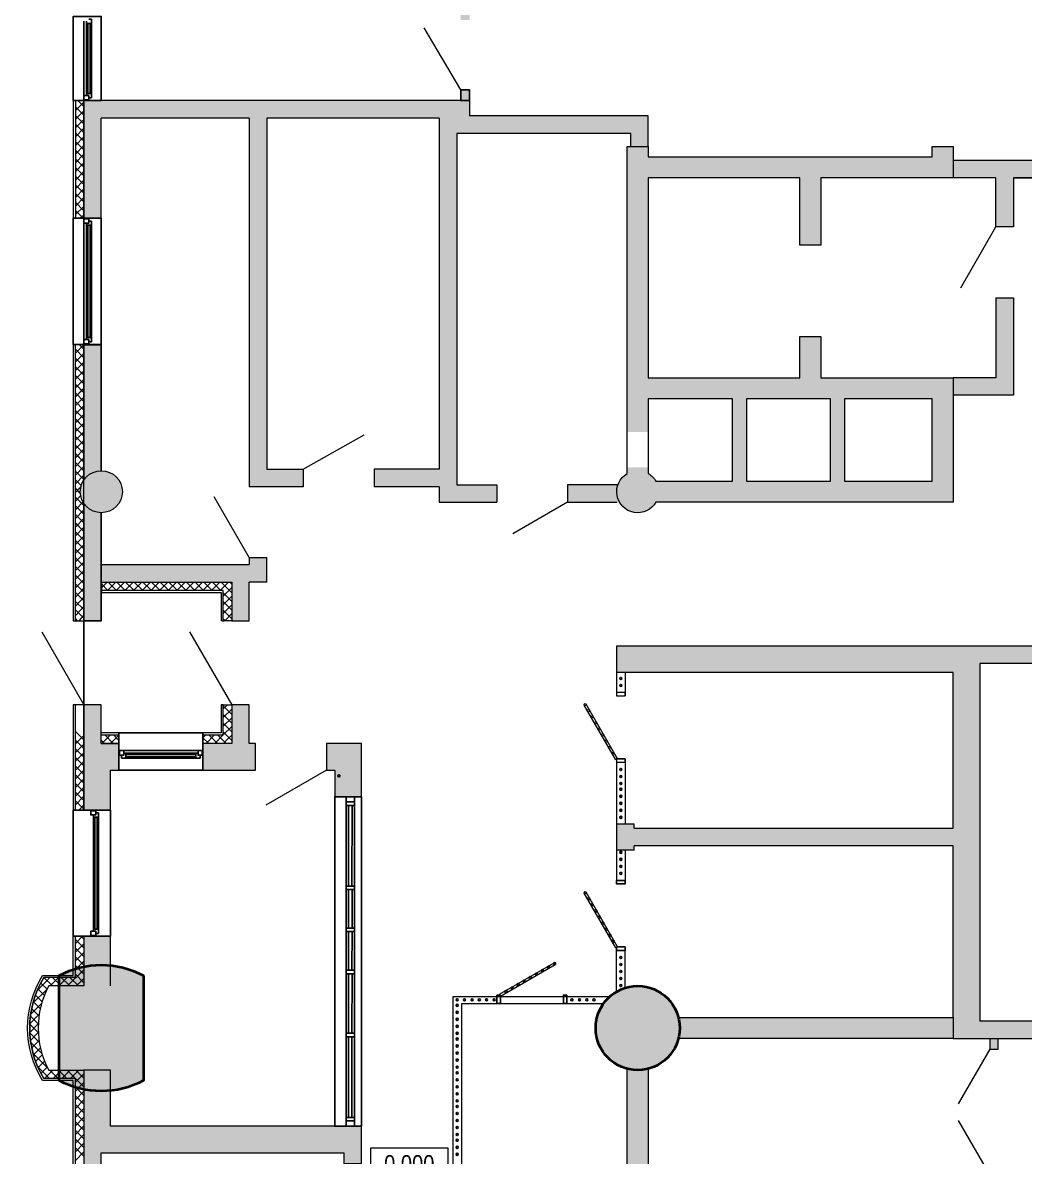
# Model space of a CAD drawing. Header units: millimetres. Extents: x 72919 to 485785, y -53256 to 338519.
# Drawn here: x 153849 to 168133, y 144661 to 160830 of the extents above; entities that cross this region are included whole.
import ezdxf

# ---------------------------------------------------------------- set-up
doc = ezdxf.new("R2010")
doc.units = ezdxf.units.MM
for name, color, linetype, lineweight in [('door', 177, 'Continuous', 9), ('h', 7, 'Continuous', 9), ('wall', 5, 'Continuous', 40)]:
    doc.layers.add(name, color=color, linetype=linetype, lineweight=lineweight)
doc.styles.add('Шрифт надписей', font='ARIALN.TTF')

# ---------------------------------------------------------------- blocks, each defined once
blk = doc.blocks.new('Пилон 1')
at = {"layer": 'wall', "lineweight": 9, "ltscale": 400, "true_color": 0x000000}
h = blk.add_hatch(color=18, dxfattribs=at)
h.dxf.hatch_style = 1
edge = h.paths.add_edge_path()
edge.add_line((600, -750), (600, 750))
edge.add_arc((0, -375), 1275, 61.9275, 118.0725)
edge.add_line((-600, 750), (-600, -750))
edge.add_arc((0, 375), 1275, 241.9275, 298.0725)
at = {"layer": 'wall', "color": 0, "ltscale": 400}
blk.add_lwpolyline([(600, -750), (600, 750, 0.25), (-600, 750), (-600, -750, 0.25), (600, -750)], format="xyb", dxfattribs=at)
blk = doc.blocks.new('Колонна ∅1200')
at = {"lineweight": 9, "ltscale": 400, "true_color": 0x000000}
h = blk.add_hatch(color=18, dxfattribs=at)
h.dxf.hatch_style = 1
edge = h.paths.add_edge_path()
edge.add_arc((0, 0), 600, 0, 360)
at = {"color": 18, "ltscale": 400, "true_color": 0x000000}
blk.add_circle((0, 0), 600, dxfattribs=at)

msp = doc.modelspace()

# ---------------------------------------------------------------- hatches: boundary and pattern name
at = {"ltscale": 500, "true_color": 0x000000}
h = msp.add_hatch(color=18, dxfattribs=at)
h.dxf.hatch_style = 1
h.paths.add_polyline_path([(155392.35886, 163309.37156), (160096.32216, 163309.99944), (160096.32216, 163184.99944), (155392.09736, 163184.37211)])
h.paths.add_polyline_path([(160096.32216, 163309.99944), (160221.3222, 163309.99944), (160221.3222, 160869.99944), (160096.32216, 160869.99944)])
h.paths.add_polyline_path([(160095.69455, 166340.26161), (160221.94977, 166340.26161), (160221.94977, 163609.73728), (160095.69455, 163609.73728)])
h.paths.add_polyline_path([(160096.32216, 159869.99944), (160221.32216, 159869.99944), (160221.32216, 159719.37183), (160096.32216, 159719.37183)])
h = msp.add_hatch(color=18, dxfattribs=at)
h.dxf.hatch_style = 1
h.paths.add_polyline_path([(154720.4338, 159719.99944), (154970.43379, 159719.99944), (160221.32216, 159719.99944), (160221.32216, 159499.99944), (162770.43379, 159499.99944), (162770.43379, 159065.25681), (162520.43379, 159065.25681), (162520.43379, 159249.99944), (160040.43379, 159249.99944), (160040.43379, 154239.99944), (160610.43379, 154239.99944), (160610.43379, 153989.99944), (159790.43379, 153989.99944), (159790.43379, 154209.99944), (158860.63772, 154209.99944), (158860.63772, 154459.99944), (159790.43379, 154459.99944), (159790.43379, 159469.99944), (157330.43379, 159469.99944), (157330.43379, 154459.99944), (157850.43379, 154459.99944), (157850.43379, 154209.99944), (157080.43379, 154209.99944), (157080.43379, 159469.99944), (154970.43379, 159469.99944), (154970.43379, 158035.99944), (154720.4338, 158035.99944)])
h.paths.add_polyline_path([(154762.01082, 162389.99944), (155012.84782, 162389.99944), (155044.48246, 162767.71051), (155074.51136, 163112.38163), (155081.07546, 163186.07251), (155091.87314, 163306.07251), (155160.4786, 164036.27399), (154911.85659, 164062.56844)])
h = msp.add_hatch(color=18, dxfattribs=at)
h.dxf.hatch_style = 1
edge = h.paths.add_edge_path()
edge.add_line((167120.43379, 153989.99944), (162880.24141, 153989.99944))
edge.add_arc((162620.43379, 154139.99944), 300, 120, 330, ccw=False)
edge.add_line((162470.43379, 154399.80706), (162470.43379, 154489.99944))
edge.add_line((162470.43379, 154489.99944), (162770.23739, 154489.99944))
edge.add_line((162770.23739, 154489.99944), (162770.43379, 154399.80706))
edge.add_arc((162620.43379, 154139.99944), 300, 30, 60, ccw=False)
edge.add_line((162880.24141, 154289.99944), (163970.43379, 154289.99944))
edge.add_line((163970.43379, 154289.99944), (163970.43379, 155464.99944))
edge.add_line((163970.43379, 155464.99944), (162770.43379, 155464.99944))
edge.add_line((162770.43379, 155464.99944), (162770.43379, 154989.99944))
edge.add_line((162770.43379, 154989.99944), (162470.43379, 154989.99944))
edge.add_line((162470.43379, 154989.99944), (162470.43379, 159065.29494))
edge.add_line((162470.43379, 159065.29494), (162770.43379, 159065.25681))
edge.add_line((162770.43379, 159065.25681), (162770.43379, 158914.99944))
edge.add_line((162770.43379, 158914.99944), (166820.43379, 158914.99944))
edge.add_line((166820.43379, 158914.99944), (166820.43379, 159064.99944))
edge.add_line((166820.43379, 159064.99944), (167120.43379, 159064.99944))
edge.add_line((167120.43379, 159064.99944), (167120.43379, 158614.99944))
edge.add_line((167120.43379, 158614.99944), (165230.43379, 158614.99944))
edge.add_line((165230.43379, 158614.99944), (165230.43379, 157654.99944))
edge.add_line((165230.43379, 157654.99944), (164930.43379, 157654.99944))
edge.add_line((164930.43379, 157654.99944), (164930.43379, 158614.99944))
edge.add_line((164930.43379, 158614.99944), (162770.43379, 158614.99944))
edge.add_line((162770.43379, 158614.99944), (162770.43379, 155764.99944))
edge.add_line((162770.43379, 155764.99944), (164930.43379, 155764.99944))
edge.add_line((164930.43379, 155764.99944), (164930.43379, 156354.99944))
edge.add_line((164930.43379, 156354.99944), (165230.02399, 156354.99944))
edge.add_line((165230.02399, 156354.99944), (165230.02399, 155764.99944))
edge.add_line((165230.02399, 155764.99944), (167120.43379, 155764.99944))
edge.add_line((167120.43379, 155764.99944), (167120.43379, 153989.99944))
h.paths.add_polyline_path([(164170.43379, 155464.99944), (164170.43379, 154289.99944), (165370.43379, 154289.99944), (165370.43379, 155464.99944)], flags=16)
h.paths.add_polyline_path([(166820.43379, 154989.99944), (166820.43379, 155464.99944), (165570.43379, 155464.99944), (165570.43379, 154289.99944), (166820.43379, 154289.99944), (166820.43379, 154489.99944)], flags=16)
h = msp.add_hatch(color=18, dxfattribs=at)
h.dxf.hatch_style = 1
h.paths.add_polyline_path([(167120.43379, 158866.30536), (169195.43379, 158866.31387), (169195.43379, 158916.60518), (169445.43379, 158916.60434), (169445.43379, 158616.3149), (167978.84003, 158616.3149), (167978.84003, 157916.3067), (167728.95165, 157916.3067), (167728.95165, 158616.32729), (167120.43379, 158616.3149)])
h = msp.add_hatch(color=18, dxfattribs=at)
h.dxf.hatch_style = 1
h.paths.add_polyline_path([(167978.84003, 156906.3067), (167729.23536, 156906.3067), (167729.26911, 155766.42208), (167119.16017, 155766.39816), (167120.43379, 155516.39816), (167978.84003, 155516.39816), (167978.84003, 156846.11432)])
h = msp.add_hatch(color=18, dxfattribs=at)
h.dxf.hatch_style = 1
h.paths.add_polyline_path([(154720.4338, 156234.4606), (154970.43379, 156234.4606), (154970.43379, 155539.99944), (154720.4338, 155539.99944)])
h = msp.add_hatch(color=18, dxfattribs=at)
h.dxf.hatch_style = 1
edge = h.paths.add_edge_path()
edge.add_arc((154970.43379, 154139.99944), 300, 89.999998279, 146.442682039)
edge.add_line((154720.43381, 154305.83072), (154720.4338, 155539.98442))
edge.add_line((154720.4338, 155539.98442), (154970.43379, 155539.98442))
edge.add_line((154970.43379, 155539.98442), (154970.43379, 154439.99944))
edge = h.paths.add_edge_path()
edge.add_arc((154970.43379, 154139.99944), 300, 213.557318899, 270.000002659)
edge.add_line((154970.4338, 153839.99944), (154970.43381, 152300.13869))
edge.add_line((154970.43381, 152300.13869), (154720.43383, 152300.13869))
edge.add_line((154720.43383, 152300.13869), (154720.43381, 153974.16816))
h = msp.add_hatch(color=18, dxfattribs=at)
h.dxf.hatch_style = 1
edge = h.paths.add_edge_path()
edge.add_arc((154970.43379, 154139.99944), 300, 9, 369)
h = msp.add_hatch(color=18, dxfattribs=at)
h.dxf.hatch_style = 1
edge = h.paths.add_edge_path()
edge.add_line((162470.43379, 154239.99944), (161620.82911, 154239.99944))
edge.add_line((161620.82911, 154239.99944), (161620.82911, 153989.99944))
edge.add_line((161620.82911, 153989.99944), (162328.71474, 153989.99944))
edge.add_arc((162620.43379, 153919.99944), 300, 120, 166.506601178, ccw=False)
edge.add_line((162470.43379, 154179.80706), (162470.43379, 154239.99944))
h = msp.add_hatch(color=18, dxfattribs=at)
h.dxf.hatch_style = 1
h.paths.add_polyline_path([(157080.43379, 153101.71567), (157080.43379, 153199.99944), (157330.43379, 153199.99944), (157330.43379, 152851.71567), (157080.43769, 152851.71567), (157080.42988, 152300.13606), (156830.43769, 152300.14133), (156830.4377, 152850.48302), (154970.43379, 152851.71567), (154970.43379, 153101.71567)])
h = msp.add_hatch(color=18, dxfattribs=at)
h.dxf.hatch_style = 1
edge = h.paths.add_edge_path()
edge.add_line((170270.43379, 151939.90672), (162319.09166, 151939.90672))
edge.add_line((162319.09166, 151939.90672), (162319.09166, 151559.90672))
edge.add_line((162319.09166, 151559.90672), (167120.4354, 151559.90538))
edge.add_line((167120.4354, 151559.90538), (167120.4354, 149339.99945))
edge.add_line((167120.4354, 149339.99945), (162570.43381, 149339.99945))
edge.add_line((162570.43381, 149339.99945), (162570.43381, 149404.99945))
edge.add_line((162570.43381, 149404.99945), (162320.43381, 149404.99929))
edge.add_line((162320.43381, 149404.99929), (162320.43381, 149024.99962))
edge.add_line((162320.43381, 149024.99962), (162570.43381, 149024.99936))
edge.add_line((162570.43381, 149024.99936), (162570.43381, 149089.99945))
edge.add_line((162570.43381, 149089.99945), (167120.4354, 149089.99945))
edge.add_line((167120.4354, 149089.99945), (167120.4354, 146340.00032))
edge.add_line((167120.4354, 146340.00032), (167640.11705, 146340.00032))
edge.add_line((167640.11705, 146340.00032), (167640.11696, 146189.99944))
edge.add_line((167640.11696, 146189.99944), (167760.11696, 146189.99944))
edge.add_line((167760.11696, 146189.99944), (167760.11696, 146340.00032))
edge.add_line((167760.11696, 146340.00032), (170009.15207, 146340.00032))
edge.add_arc((170283.18875, 146490.77169), 312.77485, 161.600458048, 208.819012108, ccw=False)
edge.add_line((169986.40341, 146589.4964), (167500.4354, 146589.49657))
edge.add_line((167500.4354, 146589.49657), (167500.4354, 151689.90672))
edge.add_line((167500.4354, 151689.90672), (170020.43379, 151689.90672))
edge.add_line((170020.43379, 151689.90672), (170020.43379, 151269.80373))
edge.add_line((170020.43379, 151269.80373), (170270.43379, 151269.80373))
edge.add_line((170270.43379, 151269.80373), (170270.43379, 151939.90672))
h = msp.add_hatch(color=18, dxfattribs=at)
h.dxf.hatch_style = 1
h.paths.add_polyline_path([(154720.43414, 151100.13869), (154970.43351, 151100.13869), (154970.43379, 150549.99944), (155220.43379, 150549.99944), (155220.43379, 150169.99944), (155100.43379, 150169.99944), (155100.4338, 149599.99944), (154720.43442, 149599.99944)])
h = msp.add_hatch(color=18, dxfattribs=at)
h.dxf.hatch_style = 1
h.paths.add_polyline_path([(156420.43379, 150169.99944), (156420.43379, 150549.99944), (156830.43379, 150549.99944), (156830.43377, 151100.13869), (157080.43379, 151100.13869), (157080.43379, 150549.99944), (157170.43379, 150549.99944), (157170.43379, 150169.99944)])
h.paths.add_polyline_path([(158680.43379, 149789.99944), (158300.43379, 149789.99944), (158300.43379, 150169.99944), (158180.43379, 150169.99944), (158180.43379, 150549.99944), (158680.43379, 150549.99944)])
h = msp.add_hatch(color=18, dxfattribs=at)
h.dxf.hatch_style = 1
h.paths.add_polyline_path([(154720.4338, 147799.99944), (155100.43379, 147799.99944), (155100.43379, 147089.99944), (154720.4338, 147089.99944)])
h = msp.add_hatch(color=18, dxfattribs=at)
h.dxf.hatch_style = 1
edge = h.paths.add_edge_path()
edge.add_line((166820.4354, 144300.00032), (167120.4354, 144300.00032))
edge.add_line((167120.4354, 144300.00032), (167120.4354, 138690.00035))
edge.add_line((167120.4354, 138690.00035), (163201.38287, 138690.00035))
edge.add_arc((162620.43537, 138840.00035), 600, 104.477521103, 345.522487814, ccw=False)
edge.add_line((162470.43528, 139420.94783), (162470.43392, 145909.05189))
edge.add_arc((162620.43376, 146489.99943), 600, 14.477524207, 255.522502939, ccw=False)
edge.add_line((163201.38124, 146639.99956), (167120.4354, 146639.99949))
edge.add_line((167120.4354, 146639.99949), (167120.4354, 146340.00032))
edge.add_line((167120.4354, 146340.00032), (166820.4354, 146340.00032))
edge.add_line((166820.4354, 146340.00032), (166820.43537, 146340.00032))
edge.add_line((166820.43537, 146340.00032), (163201.3813, 146339.99956))
edge.add_arc((162620.43376, 146489.99943), 600, 284.477527311, 345.522499835, ccw=False)
edge.add_line((162770.43392, 145909.05197), (162770.43528, 139420.94798))
edge.add_arc((162620.43507, 138840.00018), 600.00034, 14.477519951, 75.522474977, ccw=False)
edge.add_line((163201.38287, 138990.00035), (166820.4354, 138990.00035))
edge.add_line((166820.4354, 138990.00035), (166820.4354, 144300.00032))
h = msp.add_hatch(color=18, dxfattribs=at)
h.dxf.hatch_style = 1
h.paths.add_polyline_path([(154970.43379, 144209.99944), (154970.43379, 144709.99944), (158430.43379, 144709.99944), (158430.43379, 144559.99944), (158680.43379, 144559.99944), (158680.43379, 145089.99944), (155100.43379, 145089.99944), (155100.43379, 145889.99944), (154720.4338, 145889.99944), (154720.4338, 144209.99945)])

# ---------------------------------------------------------------- linework, layer by layer
at = {"color": 18, "ltscale": 500, "true_color": 0x000000}
for p, q in [((154720.43379, 159729.99944), (154720.43379, 160849.99944)), ((154760.43379, 159819.99944), (154760.43379, 160819.99944)), ((154780.43379, 159819.99944), (154780.43379, 160819.99944)), ((154810.43379, 159819.99944), (154810.43379, 160819.99944)), ((154830.43379, 160819.99944), (154830.43379, 159819.99944)), ((154830.43379, 157999.99944), (154830.43379, 156339.99944)), ((154720.43379, 156309.99944), (154720.43379, 157969.99944)), ((154760.43379, 156339.99944), (154760.43379, 157939.99944)), ((154780.43379, 156339.99944), (154780.43379, 157939.99944)), ((154810.43379, 156339.99944), (154810.43379, 157939.99944)), ((154720.4338, 156234.4606), (154970.43379, 156234.4606)), ((154720.4338, 155539.99944), (154720.4338, 156234.4606)), ((154970.43379, 156234.4606), (154970.43379, 155539.99944)), ((154720.43381, 154305.83072), (154720.4338, 155539.98442)), ((154970.43379, 155539.98442), (154970.43379, 154439.99944)), ((155230.43379, 150449.99944), (156410.43379, 150449.99944)), ((155320.43379, 150409.99944), (156320.43379, 150409.99944)), ((155320.43379, 150389.99944), (156320.43379, 150389.99944)), ((155320.43379, 150359.99944), (156320.43379, 150359.99944)), ((162319.09166, 150329.77765), (162439.09166, 150329.77765)), ((158495.43379, 148515.00235), (158495.56725, 149665.00235)), ((158545.43379, 148514.99654), (158545.56725, 149664.99654)), ((154860.43379, 147869.99944), (154860.43379, 149499.99944)), ((154880.43379, 147899.99944), (154880.43379, 149499.99944)), ((154910.43379, 147899.99944), (154910.43379, 149499.99944)), ((158495.50342, 147914.99944), (158495.56725, 148465.00525)), ((158545.50342, 147914.99944), (158545.56725, 148464.99944)), ((162319.09166, 148595.89079), (162439.09166, 148595.89079)), ((158495.43379, 147315.00525), (158495.49762, 147864.99944)), ((158545.43379, 147314.99944), (158545.49762, 147864.99944)), ((158495.43379, 146415.00525), (158495.56725, 147265.00525)), ((158545.43379, 146414.99944), (158545.56725, 147264.99944)), ((161610.93707, 146959.99944), (161610.93707, 146839.99944)), ((158495.32933, 145215.00525), (158495.4628, 146365.00525)), ((158545.32933, 145214.99944), (158545.4628, 146364.99944))]:
    msp.add_line(p, q, dxfattribs=at)
for points in [[(154970.43379, 159719.99944), (154570.43379, 159719.99944), (154570.43379, 160919.99944), (154970.43379, 160919.99944)], [(160096.32216, 159869.99944), (160221.32216, 159869.99944), (160221.32216, 159719.37183), (160096.32216, 159719.37183)], [(154970.43379, 156239.99944), (154570.43379, 156239.99944), (154570.43379, 158039.99944), (154970.43379, 158039.99944)], [(154720.43379, 158029.99944), (154720.43379, 157969.99944), (154790.43379, 157969.99944), (154790.43379, 158029.99944)], [(154720.43379, 156249.99944), (154720.43379, 156309.99944), (154790.43379, 156309.99944), (154790.43379, 156249.99944)], [(155220.43379, 150169.99944), (155220.43379, 150699.99944), (156420.43379, 150699.99944), (156420.43379, 150169.99944)], [(158680.43379, 149789.99944), (158680.43379, 145089.99944), (158300.43379, 145089.99944), (158300.43379, 149789.99944)], [(155100.43379, 147799.99944), (154570.43379, 147799.99944), (154570.43379, 149599.99944), (155100.43379, 149599.99944)], [(154820.43379, 149589.99944), (154820.43379, 149529.99944), (154890.43379, 149529.99944), (154890.43379, 149589.99944)], [(158580.43379, 148514.99944), (158580.43379, 148464.99944), (158460.43379, 148464.99944), (158460.43379, 148514.99944)], [(154820.43379, 147809.99944), (154820.43379, 147869.99944), (154890.43379, 147869.99944), (154890.43379, 147809.99944)], [(158580.43379, 147914.99944), (158580.43379, 147864.99944), (158460.43379, 147864.99944), (158460.43379, 147914.99944)], [(162319.09166, 147596.3084), (162439.09166, 147596.3084), (162439.09166, 147646.3084), (162319.09166, 147646.3084)], [(158580.43379, 147314.99944), (158580.43379, 147264.99944), (158460.43379, 147264.99944), (158460.43379, 147314.99944)], [(160611.35469, 146959.99944), (160611.35469, 146839.99944), (160661.35469, 146839.99944), (160661.35469, 146959.99944)], [(158580.43379, 146414.99944), (158580.43379, 146364.99944), (158460.43379, 146364.99944), (158460.43379, 146414.99944)]]:
    msp.add_lwpolyline(points, close=True, dxfattribs=at)
for points in [[(154760.43379, 160849.99944), (154760.43379, 160819.99944), (154830.43379, 160819.99944), (154830.43379, 160879.99944), (154790.43379, 160879.99944)], [(154720.43379, 159789.99944), (154790.43379, 159789.99944), (154790.43379, 159729.99944), (154720.43379, 159729.99944)], [(154760.43379, 159789.99944), (154760.43379, 159819.99944), (154830.43379, 159819.99944), (154830.43379, 159759.99944), (154790.43379, 159759.99944)], [(154830.43379, 157999.99944), (154790.43379, 157999.99944)], [(154760.43379, 157969.99944), (154760.43379, 157939.99944), (154830.43379, 157939.99944)], [(154760.43379, 156309.99944), (154760.43379, 156339.99944), (154830.43379, 156339.99944), (154830.43379, 156279.99944), (154790.43379, 156279.99944)], [(154970.4338, 153839.99944), (154970.43381, 152300.13869), (154720.43383, 152300.13869), (154720.43381, 153974.16816)], [(154720.43442, 151100.13869), (154720.43474, 152309.8602)], [(155290.43379, 150449.99944), (155290.43379, 150379.99944), (155230.43379, 150379.99944), (155230.43379, 150449.99944)], [(156380.43379, 150339.99944), (155260.43379, 150339.99944), (155260.43379, 150379.99944)], [(155290.43379, 150409.99944), (155320.43379, 150409.99944), (155320.43379, 150339.99944)], [(156350.43379, 150409.99944), (156320.43379, 150409.99944), (156320.43379, 150339.99944)], [(156350.43379, 150449.99944), (156350.43379, 150379.99944), (156410.43379, 150379.99944), (156410.43379, 150449.99944)], [(156380.43379, 150339.99944), (156380.43379, 150379.99944)], [(158460.43379, 149789.99944), (158580.43379, 149789.99944)], [(158580.43379, 149789.99944), (158580.43379, 149664.99944), (158460.43379, 149664.99944), (158460.43379, 149789.99944)], [(158580.43379, 149714.99944), (158460.43379, 149714.99944)], [(158460.56725, 145214.99944), (158460.70072, 149664.99944), (158580.43379, 149664.99944), (158580.30032, 145214.99944)], [(154860.43379, 149529.99944), (154860.43379, 149499.99944), (154930.43379, 149499.99944)], [(154930.43379, 149559.99944), (154930.43379, 147839.99944), (154890.43379, 147839.99944)], [(154930.43379, 149559.99944), (154890.43379, 149559.99944)], [(162319.09166, 148595.89079), (162319.09166, 148545.89079), (162439.09166, 148545.89079), (162439.09166, 148595.89079)], [(154860.43379, 147899.99944), (154930.43379, 147899.99944)], [(161610.93707, 146959.99944), (161560.93707, 146959.99944), (161560.93707, 146839.99944), (161610.93707, 146839.99944)], [(158460.43379, 145214.99944), (158580.43379, 145214.99944)], [(158580.43379, 145214.99944), (158580.43379, 145089.99944), (158460.43379, 145089.99944), (158460.43379, 145214.99944)], [(158580.43379, 145164.99944), (158460.43379, 145164.99944)]]:
    msp.add_lwpolyline(points, dxfattribs=at)
for centre in [(162379.09166, 151476.77765), (162379.09166, 151376.77765), (158359.09166, 150086.87037), (162379.09166, 150177.19526), (162379.09166, 150077.19526), (162379.09166, 149977.19526), (162379.09166, 149895.89079), (162379.09166, 149795.89079), (162379.09166, 149695.89079), (162379.09166, 149595.89079), (162379.09166, 149495.89079), (162379.09166, 148995.89079), (162379.09166, 148895.89079), (162379.09166, 148795.89079), (162379.09166, 148695.89079), (161870.59241, 148419.71278), (161920.59241, 148333.11024), (161970.59241, 148246.5077), (162020.59241, 148159.90516), (162070.59241, 148073.30262), (162120.59241, 147986.70008), (162170.59241, 147900.09754), (162220.59241, 147813.495), (162270.59241, 147726.89246), (162379.09166, 147496.3084), (161261.55398, 147308.49869), (161348.15652, 147358.49869), (161434.75906, 147408.49869), (162379.09166, 147396.3084), (162379.09166, 147296.3084), (161001.74636, 147158.49869), (161088.3489, 147208.49869), (161174.95144, 147258.49869), (162379.09166, 147196.3084), (160741.93874, 147008.49869), (160828.54128, 147058.49869), (160915.14382, 147108.49869), (162379.09166, 147096.3084), (160046.1345, 146893.63086), (160046.1345, 146814.75276), (160149.34753, 146893.63086), (160257.99282, 146893.63086), (160361.20585, 146893.63086), (160464.41888, 146893.63086), (160573.06417, 146893.63086), (161681.87743, 146893.63086), (161790.52272, 146893.63086), (161893.73575, 146893.63086), (161996.94878, 146893.63086), (160046.1345, 146714.75276), (160046.1345, 146614.75276), (160046.1345, 146514.75276), (160046.1345, 146414.75276), (160046.1345, 146333.44829), (160046.1345, 146233.44829), (160046.1345, 146133.44829), (160046.1345, 146033.44829), (160046.1345, 145933.44829), (160046.1345, 145852.14381), (160046.1345, 145752.14381), (160046.1345, 145652.14381), (160046.1345, 145552.14381), (160046.1345, 145452.14381), (160046.1345, 145370.83934), (160046.1345, 145270.83934), (160046.1345, 145170.83934), (160046.1345, 145070.83934), (160046.1345, 144970.83934), (160046.1345, 144889.53487), (160046.1345, 144789.53487), (160046.1345, 144689.53487)]:
    msp.add_circle(centre, 15, dxfattribs=at)
at = {"layer": 'door', "ltscale": 100}
for p, q in [((160096.32216, 159869.99944), (159575.17301, 160757.70461)), ((157850.43379, 154459.99944), (158720.44385, 154953.0334)), ((157080.43379, 153199.99944), (156578.13221, 154064.69195)), ((161620.43379, 153989.99944), (160841.01092, 153539.99944)), ((162319.09166, 151279.77765), (162319.09166, 151229.77765)), ((162319.09166, 151229.77765), (162439.09166, 151229.77765)), ((162439.09166, 151229.77765), (162439.09166, 151279.77765)), ((162439.09166, 150330.19526), (162319.09166, 150330.19526)), ((162319.09166, 150330.19526), (162319.09166, 150280.19526)), ((162319.09166, 150280.19526), (162439.09166, 150280.19526)), ((162439.09166, 150280.19526), (162439.09166, 150330.19526)), ((159990.12431, 142439.99944), (159990.12431, 146939.99944)), ((159990.12431, 146939.99944), (162223.57108, 146939.99944)), ((160110.12431, 142439.99944), (160110.12431, 146839.99944)), ((160110.12431, 146839.99944), (162133.09405, 146839.99944))]:
    msp.add_line(p, q, dxfattribs=at)
at = {"layer": 'door', "linetype": 'ByBlock'}
msp.add_line((167228.84003, 157050.28129), (167728.84003, 157916.3067), dxfattribs=at)
at = {"layer": 'door', "linetype": 'ByBlock', "ltscale": 100}
for p, q in [((154120.43382, 152139.36918), (154720.43382, 151100.13869)), ((156230.43379, 152139.36918), (156830.43379, 151100.13869)), ((162319.09166, 151689.90672), (162319.09166, 151229.77765)), ((162439.09166, 151559.90672), (162439.09166, 151229.77765)), ((162319.09166, 151279.77765), (162439.09166, 151279.77765)), ((162364.09166, 151229.77765), (162364.09166, 151228.56474)), ((162394.09166, 151229.77765), (162394.09166, 151228.56474)), ((162307.43484, 150316.97412), (161857.43484, 151096.39698)), ((162333.75215, 150331.37548), (161883.75215, 151110.79835)), ((162319.09166, 150356.76819), (162319.09166, 148545.89079)), ((162439.09166, 150330.19526), (162439.09166, 149404.99945)), ((158180.43379, 150169.99944), (157314.40838, 149669.99944)), ((162439.09166, 149024.99945), (162439.09166, 148545.89079)), ((162307.43484, 147633.08726), (161857.43484, 148412.51012)), ((162333.75215, 147647.48862), (161883.75215, 148426.91149)), ((162319.09166, 147009.45911), (162319.09166, 147646.3084)), ((162439.09166, 147061.93915), (162439.09166, 147646.3084)), ((160648.13354, 146971.65626), (161427.5564, 147421.65626)), ((160662.5349, 146945.33896), (161441.95777, 147395.33896)), ((167640.11696, 146189.99944), (167190.11696, 145410.57658)), ((167190.11696, 145169.42231), (167640.11696, 144389.99944))]:
    msp.add_line(p, q, dxfattribs=at)
at = {"layer": 'door', "ltscale": 100}
for centre in [(161870.59241, 151103.59964), (161920.59241, 151016.9971), (161970.59241, 150930.39456), (162020.59241, 150843.79202), (162070.59241, 150757.18948), (162120.59241, 150670.58694), (162170.59241, 150583.9844), (162220.59241, 150497.38186), (162270.59241, 150410.77932)]:
    msp.add_circle(centre, 15, dxfattribs=at)
at = {"layer": 'h'}
msp.add_lwpolyline([(158812.01694, 144779.84063), (159912.01694, 144779.84063), (159912.01694, 144279.84063), (158812.01694, 144279.84063)], close=True, dxfattribs=at)
at = {"layer": 'wall', "color": 18, "lineweight": 18, "ltscale": 0.007407, "true_color": 0x000000}
for p, q in [((160096.31822, 159869.99944), (160221.32216, 159869.99944)), ((160096.32216, 159869.99944), (160096.32216, 159719.99944)), ((160221.32216, 159869.99944), (160221.32216, 159719.99944)), ((160221.32216, 159719.99944), (154720.4338, 159719.99944)), ((154720.4338, 159719.99944), (154720.4338, 158039.99944)), ((160221.32216, 159719.99944), (160221.32216, 159499.99944)), ((154970.43379, 158039.99944), (154970.43379, 159469.99944)), ((157080.43379, 159469.99944), (154970.43379, 159469.99944)), ((157080.43379, 159469.99944), (157080.43379, 154209.99944)), ((157330.43379, 159469.99944), (157330.43379, 154459.99944)), ((159790.43379, 159469.99944), (157330.43379, 159469.99944)), ((159790.43379, 159469.99944), (159790.43379, 154459.99944)), ((162770.43379, 159499.99944), (160221.32216, 159499.99944)), ((160040.43379, 159249.99944), (160040.43379, 154239.99944)), ((162520.43379, 159249.99944), (160040.43379, 159249.99944)), ((167978.84003, 158616.29699), (169445.43379, 158616.3149)), ((154720.4338, 158039.99944), (154970.43379, 158039.99944)), ((167978.84003, 157916.3067), (167728.84003, 157916.3067)), ((154970.43379, 156239.99944), (154720.4338, 156239.99944)), ((154720.4338, 156239.99944), (154720.4338, 155539.99944)), ((154970.43379, 155539.99944), (154970.43379, 156239.99944)), ((154720.4338, 155539.99944), (154720.4338, 154305.8307)), ((154970.43379, 154439.99944), (154970.43379, 155539.99944)), ((166820.43379, 154289.99944), (166820.43379, 155464.99944)), ((157330.43379, 154459.99944), (157850.43379, 154459.99944)), ((157850.43379, 154459.99944), (157850.43379, 154209.99944)), ((159790.43379, 154459.99944), (158860.43379, 154459.99944)), ((158860.43379, 154459.99944), (158860.43379, 154209.99944)), ((157850.43379, 154209.99944), (157080.43379, 154209.99944)), ((159790.43379, 154209.99944), (158860.43379, 154209.99944)), ((159790.43379, 154209.99944), (159790.43379, 153989.99944)), ((160040.43379, 154239.99944), (160610.43379, 154239.99944)), ((160610.43379, 154239.99944), (160610.43379, 153989.99944)), ((161620.43379, 154239.99944), (161620.43379, 153989.99944)), ((162337.59107, 154239.99944), (161620.43379, 154239.99944)), ((159790.43379, 153989.99944), (160610.43379, 153989.99944)), ((161620.43379, 153989.99944), (162328.71474, 153989.99944)), ((157080.43379, 153199.99944), (157080.43379, 153101.71567)), ((157080.43379, 153199.99944), (157330.43379, 153199.99944)), ((157330.43379, 152851.71567), (157330.43379, 153199.99944)), ((156830.43768, 152823.1285), (156801.85051, 152851.71567)), ((157330.43379, 152851.71567), (157080.43769, 152851.71567)), ((154600.43382, 152635.91588), (154720.43382, 152765.63739)), ((154600.43382, 152373.55177), (154720.43382, 152503.27328)), ((154604.00822, 152508.5978), (154720.43382, 152634.45533)), ((154653.87351, 152300.13869), (154720.43382, 152372.09122)), ((154720.43382, 152300.13869), (154970.43382, 152300.13869)), ((170020.43379, 151689.90672), (167500.4354, 151689.90672)), ((167500.4354, 151689.90672), (167500.4354, 146589.49657)), ((154970.43382, 151100.13869), (154720.43382, 151100.13869)), ((156502.33945, 150549.99944), (156420.43379, 150631.90511)), ((162320.43381, 149024.99945), (162320.43381, 149404.99945)), ((162320.43381, 149404.99945), (162570.43381, 149404.99945)), ((162570.43381, 149339.99945), (162570.43381, 149404.99945)), ((162570.43381, 149024.99945), (162570.43381, 149089.99945)), ((162570.43381, 149024.99945), (162320.43381, 149024.99945)), ((169986.40341, 146589.4964), (167500.4354, 146589.49657)), ((167119.26417, 146340.00032), (170009.15207, 146340.00032))]:
    msp.add_line(p, q, dxfattribs=at)
at = {"layer": 'wall', "color": 18, "lineweight": 18, "ltscale": 0.007407, "true_color": 0x000000, "extrusion": (0, 1, 0)}
msp.add_line((154720.4338, 156239.99944), (154570.4338, 156239.99944), dxfattribs=at)
at = {"layer": 'wall', "color": 18, "lineweight": 18, "ltscale": 0.007407, "true_color": 0x000000, "extrusion": (1, 0, 0)}
msp.add_line((154971.32216, 152851.71567), (154971.32216, 152701.71567), dxfattribs=at)
at = {"layer": 'wall', "color": 18, "lineweight": 18, "ltscale": 0.007407, "true_color": 0x000000, "extrusion": (-0.707107, -0.707107, 0)}
for p, q in [((154720.43382, 152582.00232), (154600.43382, 152702.00232)), ((156830.43769, 152575.64112), (156710.43769, 152695.64112)), ((154720.43382, 152458.25863), (154604.00822, 152574.68423)), ((156830.43769, 152451.89743), (156710.43769, 152571.89743)), ((154720.43382, 152334.51494), (154600.43382, 152454.51494)), ((154631.06638, 152300.13869), (154600.43382, 152330.77125)), ((156830.43769, 152328.15374), (156710.43769, 152448.15374)), ((156734.70906, 152300.13869), (156710.43769, 152324.41006)), ((154720.43379, 145652.3559), (154482.79024, 145889.99944))]:
    msp.add_line(p, q, dxfattribs=at)
at = {"layer": 'wall', "color": 18, "lineweight": 18, "ltscale": 0.007407, "true_color": 0x000000, "extrusion": (0.707107, -0.707107, 0)}
for p, q in [((156710.43769, 152528.2549), (156830.4377, 152648.25491)), ((156710.43769, 152404.51122), (156830.4377, 152524.51123)), ((156729.80886, 152300.13869), (156830.4377, 152400.76754)), ((154970.43379, 150664.78706), (154975.64617, 150669.99944)), ((156420.43379, 150628.74993), (156461.6833, 150669.99944))]:
    msp.add_line(p, q, dxfattribs=at)
at = {"layer": 'wall', "color": 18, "lineweight": 18, "ltscale": 0.007407, "true_color": 0x000000, "extrusion": (-0.707107, 0.707107, 0)}
msp.add_line((156710.43379, 151042.49362), (156768.07886, 151100.13869), dxfattribs=at)
at = {"layer": 'wall', "color": 18, "lineweight": 18, "ltscale": 0.007407, "true_color": 0x000000, "extrusion": (2.44929e-16, 1, 0)}
for p, q in [((155220.43379, 150699.99944), (154970.43379, 150699.99944)), ((154970.43379, 150669.99944), (155220.43379, 150669.99944)), ((156420.43379, 150669.99944), (156710.43379, 150669.99944))]:
    msp.add_line(p, q, dxfattribs=at)
at = {"layer": 'wall', "color": 18, "lineweight": 18, "ltscale": 0.007407, "true_color": 0x000000, "extrusion": (0.707107, 0.707107, 0)}
for p, q in [((155016.30483, 150549.99944), (154970.43379, 150595.87049)), ((154231.55918, 145769.99944), (154064.85039, 145936.70823))]:
    msp.add_line(p, q, dxfattribs=at)
at = {"layer": 'wall', "color": 18, "lineweight": 18, "ltscale": 0.007407, "true_color": 0x000000, "extrusion": (1, 6.22928e-05, 0)}
for points, elevation in [([(159710.36117, 0), (158030.36116, 0)], 154580.27801), ([(159710.36117, 0), (158030.36116, 0)], 154610.27801), ([(158030.36116, 0), (159710.36117, 0)], 154730.27801)]:
    msp.add_lwpolyline(points, dxfattribs=dict(at, elevation=elevation))
at = {"layer": 'wall', "color": 18, "lineweight": 18, "ltscale": 0.007407, "true_color": 0x000000}
for points in [[(154600.33855, 159719.99197), (154570.33855, 159719.9901)], [(154720.34187, 159511.74072), (154600.3344, 159631.7482)], [(154600.34563, 159575.19565), (154720.33815, 159695.18818)], [(154720.34187, 159635.48441), (154635.82684, 159719.99944)], [(154600.34563, 159451.45197), (154720.33815, 159571.44449)], [(162770.43379, 159065.25681), (162770.43379, 159499.99944)], [(162520.43379, 159065.25681), (162520.43379, 159249.99944)], [(169195.43379, 158916.60434), (169195.43379, 158866.31387), (167120.43379, 158866.30536)], [(167728.84003, 157916.3067), (167728.84003, 158616.3149), (167120.43379, 158616.3149)], [(169445.43379, 158616.3149), (167978.84003, 158616.3149), (167978.84003, 157916.3067)], [(154570.4338, 158039.9901), (154600.4338, 158039.99197)], [(167728.84003, 156906.3067), (167978.84003, 156906.3067), (167978.84003, 155516.39816), (167119.16017, 155516.39816)], [(167728.84003, 156906.3067), (167728.84003, 155766.39816), (167119.16017, 155766.39816)], [(154720.4338, 155927.08188), (154600.4338, 156047.08188)], [(154720.4338, 155803.33819), (154600.4338, 155923.33819)], [(154720.4338, 155679.59451), (154600.4338, 155799.59451)], [(154600.4338, 155619.48585), (154720.4338, 155739.48585)], [(154720.43379, 155551.85082), (154600.43379, 155675.85083)], [(154644.69108, 155539.99944), (154720.4338, 155615.74216)], [(154720.4338, 155304.36345), (154600.4338, 155424.36345)], [(166820.43379, 155464.99944), (165570.43379, 155464.99944), (165570.43379, 154289.99944), (166820.43379, 154289.99944)], [(154600.4338, 155244.25481), (154720.4338, 155364.25481)], [(154720.4338, 155180.61976), (154600.4338, 155300.61976)], [(154600.4338, 155120.51112), (154720.4338, 155240.51112)], [(154720.4338, 155056.87607), (154600.4338, 155180.87607)], [(154720.4338, 155056.87607), (154600.4338, 155176.87607)], [(154720.43381, 154809.38869), (154600.4338, 154929.38869)], [(154600.43381, 154749.28005), (154720.43381, 154869.28005)], [(154720.43381, 154685.645), (154600.43381, 154805.645)], [(154600.43381, 154625.53637), (154720.43381, 154745.53637)], [(154720.43379, 154561.90133), (154600.43379, 154685.90133)], [(154720.43381, 154561.90131), (154600.43381, 154681.90132)], [(154720.4338, 154314.41395), (154600.4338, 154434.41396)], [(154600.4338, 154254.30531), (154720.4338, 154374.30531)], [(154683.50743, 154227.59663), (154600.4338, 154310.67027)], [(154600.4338, 154130.56163), (154678.35498, 154208.48281)], [(154671.26083, 154117.73865), (154600.4338, 154190.92658)], [(154671.39833, 154115.96205), (154600.4338, 154186.92658)], [(154720.43381, 153819.4392), (154600.4338, 153939.4392)], [(154720.4338, 153974.16818), (154720.4338, 152300.13869)], [(154600.43381, 153759.33056), (154720.43381, 153879.33056)], [(154720.43381, 153695.69551), (154600.43381, 153815.69551)], [(154970.43379, 152300.13869), (154970.43379, 153839.99944)], [(154720.4338, 153571.95183), (154600.4338, 153695.95183)], [(154600.43381, 153635.58687), (154720.43381, 153755.58687)], [(154720.43381, 153571.95182), (154600.43381, 153691.95182)], [(154720.43381, 153324.46445), (154600.4338, 153444.46445)], [(154600.43381, 153264.35581), (154720.43381, 153384.35581)], [(154720.43381, 153200.72076), (154600.43381, 153320.72076)], [(154600.43381, 153140.61213), (154720.43381, 153260.61212)], [(154720.43381, 153076.97707), (154600.43381, 153196.97707)], [(154720.43381, 152953.23338), (154600.43381, 153073.23339)], [(154600.43381, 152893.12476), (154720.43381, 153013.12476)], [(154971.32216, 153101.71567), (157080.43379, 153101.71567)], [(154720.43381, 152829.4897), (154600.43381, 152949.4897)], [(154600.43382, 152769.38107), (154720.43381, 152889.38107)], [(154971.32216, 152851.71567), (156830.43768, 152851.71567), (156830.43771, 152300.13869), (157080.43771, 152300.13869), (157080.43769, 152851.71567)], [(155057.74316, 152731.71567), (155177.74316, 152851.71567)], [(155189.4389, 152731.71567), (155069.4389, 152851.71567)], [(155181.48685, 152731.71567), (155301.48685, 152851.71567)], [(155313.18258, 152731.71567), (155193.18258, 152851.71567)], [(155305.23054, 152731.71567), (155425.23054, 152851.71567)], [(155436.92627, 152731.71567), (155316.92627, 152851.71567)], [(155428.97422, 152731.71567), (155548.97422, 152851.71567)], [(155560.66996, 152731.71567), (155440.66996, 152851.71567)], [(155552.71791, 152731.71567), (155672.71791, 152851.71567)], [(155684.41364, 152731.71567), (155564.41364, 152851.71567)], [(155676.4616, 152731.71567), (155796.4616, 152851.71567)], [(155808.15733, 152731.71567), (155688.15733, 152851.71567)], [(155800.20528, 152731.71567), (155920.20528, 152851.71567)], [(155923.94897, 152731.71567), (156043.94897, 152851.71567)], [(156055.6447, 152731.71567), (155935.6447, 152851.71567)], [(156047.69266, 152731.71567), (156167.69266, 152851.71567)], [(156179.38839, 152731.71567), (156059.38839, 152851.71567)], [(156171.43634, 152731.71567), (156291.43634, 152851.71567)], [(156426.87576, 152731.71567), (156306.87576, 152851.71567)], [(156418.92372, 152731.71567), (156538.92372, 152851.71567)], [(156550.61945, 152731.71567), (156430.61945, 152851.71567)], [(156674.36314, 152731.71567), (156554.36314, 152851.71567)], [(156666.41109, 152731.71567), (156786.41109, 152851.71567)], [(156710.43769, 152300.14397), (156710.43769, 152731.71567), (154971.32216, 152731.71567)], [(154971.32216, 152701.71567), (156680.43769, 152701.71567), (156680.43769, 152300.14397)], [(154570.43382, 152300.13869), (154600.43382, 152300.13869)], [(154600.43382, 152300.13869), (154720.43382, 152300.13869)], [(156691.32215, 152300.14397), (156721.32215, 152300.14397)], [(156841.32215, 152300.14397), (156721.32215, 152300.14397)], [(162570.43381, 149339.99945), (167120.4354, 149339.99945), (167120.4354, 151559.90538), (162320.43379, 151559.90538), (162320.43379, 151939.90672), (170270.43379, 151939.90672), (170270.43379, 151269.80373), (170020.43379, 151269.80373), (170020.43379, 151689.90672)], [(154600.43379, 151100.13869), (154570.43379, 151100.13869)], [(154720.4338, 151100.13869), (154720.4338, 149599.99944), (155100.4338, 149599.99944), (155100.43379, 150169.99944), (155220.43379, 150169.99944), (155220.43379, 150549.99944), (154970.43379, 150549.99944), (154970.43379, 151100.13869)], [(156710.43379, 151100.13869), (156680.43379, 151100.13869), (156680.43379, 150699.99944), (156420.43379, 150699.99944)], [(156710.43379, 151100.13869), (156830.43379, 151100.13869)], [(156830.43379, 150964.36723), (156710.43379, 151084.36723)], [(156830.43379, 150840.62354), (156710.43379, 150960.62354)], [(154720.43379, 150602.10336), (154600.43379, 150722.10336)], [(156830.43379, 150716.87985), (156710.43379, 150836.87985)], [(156830.43379, 150593.13617), (156710.43379, 150713.13616)], [(154600.43379, 150541.99469), (154720.43379, 150661.99469)], [(154720.43379, 150478.35967), (154600.43379, 150598.35967)], [(154600.43379, 150418.251), (154720.43379, 150538.251)], [(154979.38985, 150549.99944), (155099.38985, 150669.99944)], [(155140.04852, 150549.99944), (155020.04852, 150669.99944)], [(156465.42698, 150549.99944), (156585.42698, 150669.99944)], [(156626.08313, 150549.99944), (156506.08313, 150669.99944)], [(156749.82682, 150549.99944), (156629.82682, 150669.99944)], [(154720.43379, 150354.61598), (154600.43379, 150474.61598)], [(154600.43379, 150294.50732), (154720.43379, 150414.50732)], [(154720.43379, 150230.87229), (154600.43379, 150350.8723)], [(154600.43379, 150170.76363), (154720.43379, 150290.76363)], [(154720.4338, 150107.12861), (154600.43379, 150227.12861)], [(154600.4338, 150047.01995), (154720.43379, 150167.01994)], [(154600.4338, 149923.27626), (154720.4338, 150043.27626)], [(154720.4338, 149735.89754), (154600.4338, 149855.89755)], [(154600.4338, 149675.78889), (154720.4338, 149795.78889)], [(154720.4338, 149612.15386), (154600.4338, 149732.15386)], [(167120.4354, 146639.99949), (167120.4354, 149089.99945), (162570.43381, 149089.99945)], [(154570.4338, 147239.99944), (154570.4338, 147799.99944)], [(154600.4338, 147695.8899), (154704.54334, 147799.99944)], [(154720.4338, 147755.99856), (154676.43291, 147799.99944)], [(155100.43379, 147089.99944), (155100.43379, 147799.99944), (154720.4338, 147799.99944), (154720.4338, 147089.99944)], [(154720.4338, 147632.25487), (154600.4338, 147752.25487)], [(154720.4338, 147508.51118), (154600.4338, 147628.51118)], [(154600.4338, 147448.40253), (154720.4338, 147568.40253)], [(154600.4338, 147324.65884), (154720.4338, 147444.65884)], [(154720.4338, 147261.02381), (154600.4338, 147381.02381)], [(154133.7717, 147239.99944), (154570.4338, 147239.99944)], [(154272.73973, 147089.99944), (154152.73973, 147209.99944)], [(154182.85765, 147154.57007), (154238.28703, 147209.99944)], [(154396.48342, 147089.99944), (154276.48342, 147209.99944)], [(154365.7744, 147089.99944), (154485.7744, 147209.99944)], [(154520.2271, 147089.99944), (154400.2271, 147209.99944)], [(154643.97079, 147089.99944), (154523.97079, 147209.99944)], [(154100.86502, 146766.89941), (154001.9967, 146865.76773)], [(153951.82598, 146552.30733), (154085.60201, 146686.08337)], [(154072.12188, 146424.41149), (153951.51902, 146545.01434)], [(167640.11705, 146340.00032), (167640.11696, 146189.99944), (167760.11696, 146189.99944), (167760.11696, 146340.00032)], [(153979.15135, 146208.40165), (154082.89892, 146312.14921)], [(154003.47586, 146108.98247), (154102.09987, 146207.60648)], [(154109.2643, 145843.53985), (154198.597, 145932.87255)], [(154159.46758, 145769.99944), (154279.46758, 145889.99944)], [(154283.21127, 145769.99944), (154403.21127, 145889.99944)], [(154406.95496, 145769.99944), (154526.95496, 145889.99944)], [(154530.69864, 145769.99944), (154650.69864, 145889.99944)], [(154970.43379, 139439.99944), (154970.43379, 144709.99944), (158430.43379, 144709.99944), (158430.43379, 144559.99944), (158680.43379, 144559.99944), (158680.43379, 145089.99944), (155100.43379, 145089.99944), (155100.43379, 145889.99944), (154720.43379, 145889.99944), (154720.43379, 139439.99944)], [(154570.43379, 139589.99944), (154570.43379, 145739.99944), (154133.7717, 145739.99944)], [(154600.43379, 139559.99944), (154600.43379, 145769.99944), (154150.60116, 145769.99944)], [(154600.43379, 145715.9909), (154720.43379, 145835.9909)], [(154720.43379, 145776.09958), (154663.48385, 145833.04951)], [(154720.43379, 145528.61221), (154600.43379, 145648.61221)], [(154720.43379, 145404.86852), (154600.43379, 145524.86852)], [(154600.43379, 145344.75984), (154720.43379, 145464.75984)], [(154720.43379, 145281.12484), (154600.43379, 145401.12484)], [(154600.43379, 145221.01615), (154720.43379, 145341.01615)], [(154720.43379, 145157.38115), (154600.43379, 145277.38115)], [(154720.43379, 145033.63746), (154600.43379, 145153.63746)], [(154600.43379, 144973.52878), (154720.43379, 145093.52878)], [(154600.43379, 144849.78509), (154720.43379, 144969.78509)], [(154720.43379, 144786.15009), (154600.43379, 144906.15009)], [(154600.43379, 144726.04141), (154720.43379, 144846.04141)], [(154720.43379, 144662.4064), (154600.43379, 144782.4064)]]:
    msp.add_lwpolyline(points, dxfattribs=at)
at = {"layer": 'wall', "color": 18, "lineweight": 18, "ltscale": 0.007407, "true_color": 0x000000, "extrusion": (6.22928e-05, -1, 0)}
for points, elevation in [([(154730.28766, 0), (154610.28766, 0)], -159710.36117), ([(154610.27826, 0), (154730.27826, 0)], -158030.36116)]:
    msp.add_lwpolyline(points, dxfattribs=dict(at, elevation=elevation))
at = {"layer": 'wall', "color": 18, "lineweight": 18, "ltscale": 0.007407, "true_color": 0x000000, "extrusion": (0.707107, 0.707107, 0)}
for points, elevation in [([(3300.51972, 0), (3470.23592, 0)], 222108.13647), ([(3213.00881, 0), (3382.72501, 0)], 222020.63647), ([(3125.49791, 0), (3295.21411, 0)], 221933.13647), ([(3037.98701, 0), (3207.70321, 0)], 221845.63647), ([(2950.47611, 0), (3120.19231, 0)], 221758.13647), ([(2775.45431, 0), (2945.1705, 0)], 221583.13647), ([(2687.9434, 0), (2857.6596, 0)], 221495.63647), ([(2600.4325, 0), (2770.1487, 0)], 221408.13647), ([(2512.9216, 0), (2682.6378, 0)], 221320.63647), ([(2428.23912, 0), (2595.1269, 0)], 221233.13647), ([(940.72904, 0), (1110.43467, 0)], 219748.46489), ([(-2821.0778, 0), (-2705.66713, 0)], 218870.63647), ([(-3271.83676, 0), (-3163.4492, 0)], 216243.00586), ([(-3349.59938, 0), (-3179.89375, 0)], 215458.13647), ([(-3437.09938, 0), (-3267.39376, 0)], 215370.63647), ([(-5092.85173, 0), (-4963.0097, 0)], 212920.63647), ([(-5246.83157, 0), (-5099.65575, 0)], 212658.13647), ([(-5655.67433, 0), (-5432.45318, 0)], 212308.13647), ([(-6158.22627, 0), (-5988.52064, 0)], 212308.13647), ([(-6244.06, 0), (-6163.52064, 0)], 212483.13647), ([(-6937.09937, 0), (-6767.39374, 0)], 211870.63647)]:
    msp.add_lwpolyline(points, dxfattribs=dict(at, elevation=elevation))
at = {"layer": 'wall', "color": 18, "lineweight": 18, "ltscale": 0.007407, "true_color": 0x000000, "extrusion": (0.707107, -0.707107, 0)}
for points, elevation in [([(221980.66662, 0), (222150.36168, 0)], -3342.75019), ([(221893.17752, 0), (222062.87258, 0)], -3255.25019), ([(221805.68842, 0), (221975.38348, 0)], -3167.75019), ([(221718.19932, 0), (221887.89438, 0)], -3080.25019), ([(221630.71022, 0), (221800.40528, 0)], -2992.75019), ([(221543.22112, 0), (221712.91618, 0)], -2905.25019), ([(221455.73202, 0), (221625.42708, 0)], -2817.75019), ([(221368.24293, 0), (221537.93798, 0)], -2730.25019), ([(221280.75383, 0), (221450.44888, 0)], -2642.75019), ([(221193.26473, 0), (221362.95978, 0)], -2555.25019), ([(221108.60405, 0), (221275.47068, 0)], -2467.75019), ([(221119.22754, 0), (221190.81001, 0)], -2383.07862), ([(219796.10884, 0), (219798.64758, 0)], -1158.07862), ([(219708.60884, 0), (219878.31447, 0)], -1070.57862), ([(219621.10884, 0), (219790.81447, 0)], -983.07862), ([(219533.60884, 0), (219703.31447, 0)], -895.57862), ([(219446.10884, 0), (219615.81447, 0)], -808.07862), ([(219268.28042, 0), (219440.81447, 0)], -630.2502), ([(219180.78042, 0), (219350.48605, 0)], -542.7502), ([(218918.28042, 0), (219090.81447, 0)], -280.25019), ([(218830.78042, 0), (219000.48605, 0)], -192.75019), ([(218568.28042, 0), (218740.81447, 0)], 69.7498), ([(218480.78042, 0), (218650.48605, 0)], 157.2498), ([(218218.28042, 0), (218325.16881, 0)], 419.74981), ([(218130.78042, 0), (218300.48605, 0)], 507.24981), ([(217868.28042, 0), (218040.81447, 0)], 769.74981), ([(217780.78042, 0), (217950.48605, 0)], 857.24981), ([(217518.28043, 0), (217687.98606, 0)], 1119.74981), ([(217605.29577, 0), (217722.21915, 0)], 1557.24981), ([(218515.01352, 0), (218684.71915, 0)], 2519.74981), ([(218690.01352, 0), (218859.71915, 0)], 2694.74981), ([(218752.27654, 0), (218921.98216, 0)], 2869.74981), ([(216155.5109, 0), (216170.38473, 0)], 2482.51931), ([(216129.40302, 0), (216295.29062, 0)], 3219.552), ([(217180.18996, 0), (217349.89558, 0)], 4270.33893), ([(217267.68996, 0), (217357.85981, 0)], 4357.83893), ([(217357.85981, 0), (217433.88753, 0)], 4357.83893), ([(215243.28041, 0), (215412.98604, 0)], 3394.74981), ([(215136.09795, 0), (215237.98604, 0)], 3569.74981), ([(213668.28042, 0), (213837.98604, 0)], 4969.74981), ([(213248.92191, 0), (213575.48604, 0)], 5232.24981), ([(212903.77104, 0), (213077.73856, 0)], 4969.74981), ([(213073.92191, 0), (213243.62754, 0)], 5057.24981), ([(213336.42191, 0), (213412.20398, 0)], 5319.74981), ([(213412.20398, 0), (213487.98604, 0)], 5319.74981), ([(212726.153, 0), (213011.75009, 0)], 5057.24981), ([(212594.20041, 0), (212815.09459, 0)], 5144.74981), ([(212400.95799, 0), (212570.64717, 0)], 5319.74981), ([(212327.21419, 0), (212483.58597, 0)], 5407.24981), ([(212166.72077, 0), (212300.64501, 0)], 5669.74981), ([(212129.29831, 0), (212258.93459, 0)], 5757.24981), ([(212268.2804, 0), (212437.98602, 0)], 6369.74981), ([(212180.7804, 0), (212350.48602, 0)], 6457.24981), ([(211918.2804, 0), (212087.98602, 0)], 6719.74981), ([(211568.2804, 0), (211737.98602, 0)], 7069.74981)]:
    msp.add_lwpolyline(points, dxfattribs=dict(at, elevation=elevation))
at = {"layer": 'wall', "color": 18, "lineweight": 18, "ltscale": 0.007407, "true_color": 0x000000}
for points in [[(162470.43379, 154399.80706), (162470.43379, 159065.29494), (162770.43379, 159065.25681), (162770.43379, 158914.99944), (166820.43379, 158914.99944), (166820.43379, 159064.99944), (167120.43379, 159064.99944), (167120.43379, 158614.99944), (165230.43379, 158614.99944), (165230.43379, 157654.99944), (164930.43379, 157654.99944), (164930.43379, 158614.99944), (162770.43379, 158614.99944), (162770.43379, 155764.99944), (164930.43379, 155764.99944), (164930.43379, 156354.99944), (165230.02399, 156354.99944), (165230.02399, 155764.99944), (167120.43379, 155764.99944), (167120.43379, 153989.99944), (162880.24141, 153989.99944, -1.3032253728), (162470.43379, 154399.80706)], [(163970.43379, 155464.99944), (162770.43379, 155464.99944), (162770.43379, 154399.80706, -0.1316524976), (162880.24141, 154289.99944), (163970.43379, 154289.99944), (163970.43379, 155464.99944)]]:
    msp.add_lwpolyline(points, format="xyb", dxfattribs=at)
at = {"layer": 'wall', "color": 18, "lineweight": 18, "ltscale": 0.007407, "true_color": 0x000000, "extrusion": (-0.707107, -0.707107, 0)}
for points, elevation in [([(-2862.96521, 0), (-3032.68141, 0)], -221670.63647), ([(-2353.8449, 0), (-2510.44442, 0)], -221148.46489), ([(-1028.22904, 0), (-1120.7613, 0)], -219835.96489), ([(-590.72904, 0), (-760.43467, 0)], -219398.46489), ([(-500.40062, 0), (-670.10625, 0)], -219308.13647), ([(-150.40061, 0), (-320.10624, 0)], -218958.13647), ([(199.59938, 0), (29.89375, 0)], -218608.13647), ([(549.59939, 0), (379.89376, 0)], -218258.13647), ([(899.59939, 0), (729.89376, 0)], -217908.13647), ([(1424.59941, 0), (1254.89378, 0)], -217383.13647), ([(1650.37276, 0), (1516.90911, 0)], -217645.63647), ([(2262.87276, 0), (2093.16713, 0)], -218258.13647), ([(2525.37276, 0), (2355.66713, 0)], -218520.63647), ([(2921.09552, 0), (2821.0778, 0)], -218870.63647), ([(5187.09939, 0), (5017.39376, 0)], -213620.63647), ([(5362.09939, 0), (5192.39376, 0)], -213445.63647), ([(5058.51034, 0), (4932.0174, 0)], -213008.13647), ([(5135.0078, 0), (5000.81729, 0)], -212833.13647), ([(5319.75958, 0), (5162.77328, 0)], -212570.63647), ([(5516.10913, 0), (5325.59563, 0)], -212395.63647), ([(5857.57049, 0), (5566.21548, 0)], -212220.63647), ([(6070.72627, 0), (5901.02064, 0)], -212220.63647)]:
    msp.add_lwpolyline(points, dxfattribs=dict(at, elevation=elevation))
at = {"layer": 'wall', "color": 18, "lineweight": 18, "ltscale": 0.007407, "true_color": 0x000000, "extrusion": (1, 0, 0)}
for points, elevation in [([(156239.99944, 0), (155539.99944, 0)], 154570.4338), ([(155539.99944, 0), (156239.99944, 0)], 154600.4338), ([(155539.99944, 0), (156239.99944, 0)], 154720.4338)]:
    msp.add_lwpolyline(points, dxfattribs=dict(at, elevation=elevation))
at = {"layer": 'wall', "color": 18, "lineweight": 18, "ltscale": 0.007407, "true_color": 0x000000, "extrusion": (1, 1.75212e-08, 0)}
for points, elevation in [([(155539.99673, 0), (152300.13598, 0)], 154570.43649), ([(152300.13598, 0), (155539.99673, 0)], 154600.43649), ([(152300.13598, 0), (155539.99673, 0)], 154720.43649)]:
    msp.add_lwpolyline(points, dxfattribs=dict(at, elevation=elevation))
at = {"layer": 'wall', "color": 18, "lineweight": 18, "ltscale": 0.007407, "true_color": 0x000000}
for points in [[(164170.43379, 155464.99944), (164170.43379, 154289.99944), (165370.43379, 154289.99944), (165370.43379, 155464.99944)], [(157170.43379, 150549.99944), (157080.43379, 150549.99944), (157080.43379, 151100.13869), (156830.43379, 151100.13869), (156830.43379, 150549.99944), (156420.43379, 150549.99944), (156420.43379, 150169.99944), (157170.43379, 150169.99944)], [(158180.43379, 150169.99944), (158300.43379, 150169.99944), (158300.43379, 149789.99944), (158680.43379, 149789.99944), (158680.43379, 150549.99944), (158180.43379, 150549.99944)]]:
    msp.add_lwpolyline(points, close=True, dxfattribs=at)
at = {"layer": 'wall', "color": 18, "lineweight": 18, "ltscale": 0.007407, "true_color": 0x000000, "extrusion": (1, 7.41721e-09, 0)}
for points, elevation in [([(151100.13754, 0), (149599.9983, 0)], 154570.43491), ([(149599.9983, 0), (151100.13754, 0)], 154600.43491), ([(149599.9983, 0), (151100.13754, 0)], 154720.43491)]:
    msp.add_lwpolyline(points, dxfattribs=dict(at, elevation=elevation))
at = {"layer": 'wall', "color": 18, "lineweight": 18, "ltscale": 0.007407, "true_color": 0x000000, "extrusion": (7.4176e-09, -1, 0)}
for points, elevation in [([(154720.43491, 0), (154600.43491, 0)], -151100.13754), ([(154600.43491, 0), (154720.43491, 0)], -149599.9983)]:
    msp.add_lwpolyline(points, dxfattribs=dict(at, elevation=elevation))
at = {"layer": 'wall', "color": 18, "lineweight": 18, "ltscale": 0.007407, "true_color": 0x000000, "extrusion": (1, 8.59274e-09, 0), "elevation": 156710.43508}
msp.add_lwpolyline([(150669.9981, 0), (151100.13734, 0)], dxfattribs=at)
at = {"layer": 'wall', "color": 18, "lineweight": 18, "ltscale": 0.007407, "true_color": 0x000000, "extrusion": (-0.707107, 0.707107, 0)}
for points, elevation in [([(-217526.6819, 0), (-217696.38711, 0)], -4095.33893), ([(-217439.1819, 0), (-217608.88711, 0)], -4182.83893), ([(-217351.6819, 0), (-217521.38711, 0)], -4270.33893)]:
    msp.add_lwpolyline(points, dxfattribs=dict(at, elevation=elevation))
at = {"layer": 'wall', "color": 18, "lineweight": 18, "ltscale": 0.007407, "true_color": 0x000000, "extrusion": (1, -2.44929e-16, 0)}
for points, elevation in [([(150549.99944, 0), (150699.99944, 0)], 155220.43379), ([(150549.99944, 0), (150699.99944, 0)], 156420.43379), ([(147209.99944, 0), (147799.99944, 0)], 154600.4338), ([(147799.99944, 0), (147089.99944, 0)], 154720.4338)]:
    msp.add_lwpolyline(points, dxfattribs=dict(at, elevation=elevation))
at = {"layer": 'wall', "color": 18, "lineweight": 18, "ltscale": 0.007407, "true_color": 0x000000, "extrusion": (2.44929e-16, 1, 0)}
for points, elevation in [([(-154968.43379, 0), (-155220.43379, 0)], 150549.99944), ([(-154570.4338, 0), (-154720.4338, 0)], 147799.99944), ([(-154600.4338, 0), (-154150.60116, 0)], 147209.99944), ([(-154720.4338, 0), (-154220.43379, 0)], 147089.99944)]:
    msp.add_lwpolyline(points, dxfattribs=dict(at, elevation=elevation))
at = {"layer": 'wall', "color": 18, "lineweight": 18, "ltscale": 0.007407, "true_color": 0x000000}
msp.add_lwpolyline([(166820.4354, 144300.00032), (167120.4354, 144300.00032), (167120.4354, 138690.00035), (163201.38287, 138690.00035, -1.7504342246), (162470.43528, 139420.94783), (162470.43392, 145909.05189, -1.7504344378), (163201.38124, 146639.99956), (167120.4354, 146639.99949), (167120.4354, 146340.00032), (166820.4354, 146340.00032), (166820.43537, 146340.00032), (163201.3813, 146339.99956, -0.2728421181), (162770.43392, 145909.05197), (162770.43528, 139420.94798, -0.2728420361), (163201.38287, 138990.00035), (166820.4354, 138990.00035)], format="xyb", close=True, dxfattribs=at)
at = {"layer": 'wall', "color": 18, "lineweight": 18, "ltscale": 0.007407, "true_color": 0x000000, "extrusion": (-9.31568e-13, -1, 0), "elevation": -145889.99944}
msp.add_lwpolyline([(154220.43379, 0), (154720.43379, 0)], dxfattribs=at)
at = {"layer": 'wall', "color": 18, "lineweight": 18, "ltscale": 0.007407, "true_color": 0x000000}
msp.add_circle((154970.43379, 154139.99944), 300, dxfattribs=at)
at = {"layer": 'wall', "color": 18, "lineweight": 18, "ltscale": 0.007407, "true_color": 0x000000, "extrusion": (0, 0, -1)}
for radius, start, end in [(1425, 328.243136147, 31.756863853), (1395, 328.927049028, 31.072950972)]:
    msp.add_arc((-155345.43379, 146489.99944), radius, start, end, dxfattribs=at)
at = {"layer": 'wall', "color": 18, "lineweight": 18, "ltscale": 0.007407, "true_color": 0x000000}
for radius, start, end in [(1395, 148.927049028, 211.072950972), (1275, 151.92751307, 208.07248693)]:
    msp.add_arc((155345.43379, 146489.99944), radius, start, end, dxfattribs=at)

# ---------------------------------------------------------------- block references
at = {"layer": 'wall', "color": 18, "lineweight": 18, "ltscale": 0.007407, "true_color": 0x000000, "xscale": -1, "rotation": 180}
msp.add_blockref('Пилон 1', (154970.43379, 146489.99944), dxfattribs=at)
at = {"layer": 'wall', "color": 18, "lineweight": 18, "ltscale": 0.007407, "true_color": 0x000000}
msp.add_blockref('Колонна ∅1200', (162620.43379, 146489.99944), dxfattribs=at)

# ---------------------------------------------------------------- texts
at = {"layer": 'h', "insert": (159362.01694, 144529.84063), "char_height": 250, "attachment_point": 5, "style": 'Шрифт надписей'}
msp.add_mtext_dynamic_manual_height_columns('0,000', width=5.8397345, gutter_width=50, heights=[0], dxfattribs=at)

doc.saveas('drawing.dxf')
